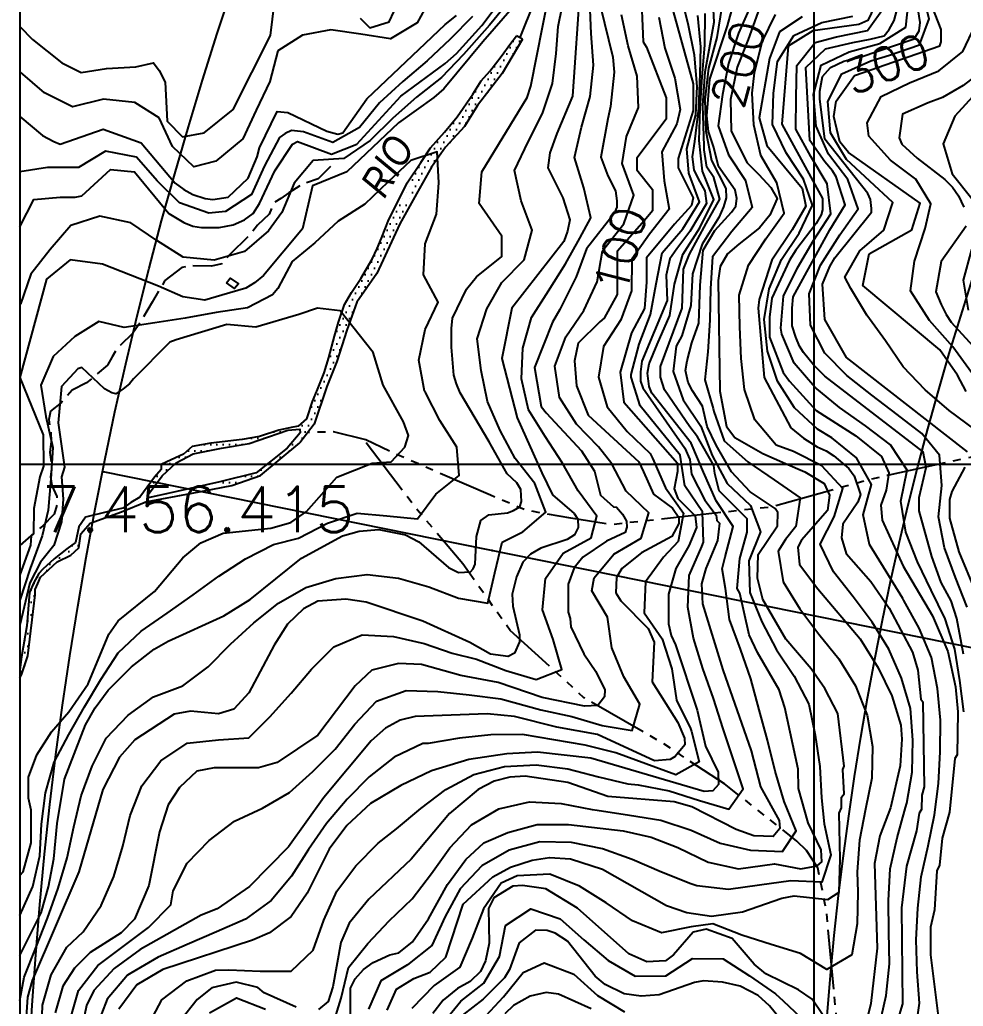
# Model space of a CAD drawing. Header units: millimetres. Extents: x 548366 to 1117317, y 7446967 to 14899125.
# Drawn here: x 549360 to 550548, y 7455732 to 7456975 of the extents above; entities that cross this region are included whole.
import ezdxf
from ezdxf.enums import TextEntityAlignment as Align

# ---------------------------------------------------------------- set-up
doc = ezdxf.new("R2010")
doc.units = ezdxf.units.MM
doc.header["$MEASUREMENT"] = 0
doc.linetypes.add('CAMINHO', pattern=[3.75, 3, -0.75])
doc.linetypes.add('RIO_PERIODICO', pattern=[5.8, 3, -0.4, 0.4, -0.4, 0.4, -0.4, 0.4, -0.4])
for name, color, linetype in [('AID5_25K', 2, 'Continuous'), ('CAMINHO', 1, 'CAMINHO'), ('CURVA_INTERMEDIÁRIA', 32, 'Continuous'), ('CURVA_MESTRA', 36, 'Continuous'), ('EDIFICAÇÃO', 7, 'Continuous'), ('MALHA_TM', 8, 'Continuous'), ('RADIAIS', 222, 'Continuous'), ('RIO_PERIÓDICO', 4, 'RIO_PERIODICO'), ('RIO_PERMANENTE', 4, 'Continuous'), ('TXT_COORD_MALHA', 7, 'Continuous'), ('TXT_CURVA_MESTRA', 7, 'Continuous'), ('TXT_RIOS', 4, 'Continuous')]:
    doc.layers.add(name, color=color, linetype=linetype)
doc.styles.add('ROMANS', font='romans.shx')
doc.styles.add('TXT_MALHA_10K', font='romans.shx', dxfattribs={"height": 23})
doc.styles.add('TXT_RIO', font='ARIALNI.TTF', dxfattribs={"height": 25})
pattern_1 = [(0, (0, 0), (3.96875, 7.9375), [0, -7.9375])]

msp = doc.modelspace()

# ---------------------------------------------------------------- hatches: boundary and pattern name
at = {"layer": 'RIO_PERMANENTE'}
h = msp.add_hatch(dxfattribs=at)
h.set_pattern_fill('DOTS', color=256, scale=5, style=0)
h.set_pattern_definition(pattern_1)
h.paths.add_polyline_path([(549838.5, 7456717.9), (549859.8, 7456755.5), (549878.6, 7456789.3), (549896.2, 7456814.3), (549920, 7456840.6), (549936.3, 7456866.9), (549967.6, 7456907), (549993.3, 7456950.5), (549985.4, 7456954.6), (549978.6, 7456945.4), (549966.2, 7456928.5), (549951.8, 7456910.3), (549941.2, 7456897.9), (549930.5, 7456881.1), (549911, 7456852.7), (549895, 7456833.2), (549877.3, 7456813.7), (549864.9, 7456795.1), (549848, 7456769.4), (549835.6, 7456744.6), (549824.9, 7456723.3), (549815.6, 7456699.9), (549810.2, 7456686.6), (549803.8, 7456673.4), (549789.6, 7456649), (549777.9, 7456631.3), (549769, 7456616.2), (549761.6, 7456593.8), (549756.2, 7456576.2), (549749.3, 7456549.3), (549743.4, 7456530.2), (549735.1, 7456509.1), (549728.7, 7456494), (549724.6, 7456481.8), (549735, 7456478.5), (549746.8, 7456513.1), (549759.4, 7456544.4), (549772.1, 7456584), (549784.6, 7456619.1), (549809.7, 7456655.4)])
h = msp.add_hatch(dxfattribs=at)
h.set_pattern_fill('DOTS', color=256, scale=5, style=0)
h.set_pattern_definition(pattern_1)
h.paths.add_polyline_path([(549577.1, 7456437.6), (549566.4, 7456427.7), (549550.8, 7456420.6), (549538.3, 7456415), (549555.1, 7456415), (549557.1, 7456416.9), (549578.4, 7456428.2), (549613.9, 7456435.3), (549648.7, 7456441), (549697.7, 7456458), (549712.6, 7456459.4), (549713.3, 7456454.4), (549696.9, 7456435.3), (549671.6, 7456415), (549680, 7456415), (549712.7, 7456442.1), (549730.6, 7456465.5), (549735, 7456478.5), (549724.6, 7456481.8), (549721.4, 7456472.4), (549711.2, 7456463.1), (549704.1, 7456461.7), (549686.4, 7456458.1), (549662.1, 7456449.8), (549640.3, 7456446.1), (549600.5, 7456441.8)])
h = msp.add_hatch(dxfattribs=at)
h.set_pattern_fill('DOTS', color=256, scale=5, style=0)
h.set_pattern_definition(pattern_1)
h.paths.add_polyline_path([(549403.2, 7456295.7), (549389, 7456283), (549384, 7456277.5), (549377.7, 7456266.1), (549372.4, 7456253.3), (549368.8, 7456211.5), (549362.4, 7456172.4), (549360, 7456155.5), (549360, 7456146), (549362.4, 7456149.8), (549370.2, 7456173.9), (549379.5, 7456250.5), (549379.6, 7456257.3), (549382.7, 7456264.7), (549384, 7456267.9), (549386, 7456272.9), (549407.3, 7456292), (549424.4, 7456300.5), (549434.3, 7456309.8), (549437.1, 7456327.5), (549448.7, 7456341.1), (549448.7, 7456341), (549488.3, 7456355.2), (549518.8, 7456367.9), (549577, 7456378.6), (549626.9, 7456388.2), (549663.1, 7456401), (549680, 7456415), (549671.6, 7456415), (549657.9, 7456404.1), (549611.8, 7456392.7), (549557.8, 7456380.7), (549535.1, 7456375.7), (549521.6, 7456372.9), (549520.9, 7456375.7), (549539.4, 7456400.5), (549555.1, 7456415), (549538.3, 7456415), (549538, 7456414.9), (549538, 7456408.5), (549529.5, 7456398.6), (549511.1, 7456373.7), (549499.7, 7456366.7), (549489.8, 7456359.6), (549469.9, 7456355.3), (549442.9, 7456348.2), (549434.4, 7456336.2), (549430.1, 7456316.3), (549419.5, 7456308.5)])

# ---------------------------------------------------------------- linework, layer by layer
at = {"layer": 'AID5_25K'}
msp.add_lwpolyline([(549360, 7450410), (559365, 7450410), (559365, 7460415), (549360, 7460415), (549360, 7450410)], dxfattribs=at)
at = {"layer": 'CAMINHO', "ltscale": 12.5, "flags": 128}
msp.add_lwpolyline([(549751.3, 7456790), (549736, 7456774.4), (549715.6, 7456767.8), (549698.9, 7456756.9), (549688.7, 7456749.7), (549680, 7456744.6), (549674.1, 7456730), (549659.6, 7456716.2), (549648.3, 7456702.4), (549624.8, 7456679.5), (549614.6, 7456667.5), (549601.5, 7456664.6), (549576.8, 7456665), (549564.1, 7456662.8), (549542.9, 7456646.5), (549526.6, 7456619.2), (549511.6, 7456593.4), (549502.5, 7456580.3), (549482.9, 7456561.3), (549476.3, 7456550.4), (549470.5, 7456539.9), (549444.1, 7456517.4), (549425.9, 7456508.3), (549412.8, 7456493), (549398.6, 7456482.1), (549396.5, 7456471.2), (549399, 7456455.6), (549399.7, 7456443.6), (549397.9, 7456429.8), (549399.7, 7456418.1), (549400.1, 7456410.8), (549398.6, 7456399.2), (549400.5, 7456388.3), (549406.7, 7456374.3), (549407.1, 7456364.1), (549403.4, 7456352.1), (549388.5, 7456337.2), (549360, 7456312.7)], dxfattribs=at)
at = {"layer": 'CURVA_INTERMEDIÁRIA'}
for points, elevation in [([(550553.4, 7456430.5), (550400.9, 7456549.6), (550373.9, 7456597.3), (550370.7, 7456641.8), (550380.2, 7456664), (550386.6, 7456675.2), (550432.7, 7456732.4), (550432.7, 7456737.1), (550431.1, 7456748.3), (550427.9, 7456756.2), (550373.9, 7456824.5), (550367.5, 7456875.4), (550367.5, 7456884.9), (550370.7, 7456903.4), (550381, 7456914.9), (550397.6, 7456922.6), (550418.1, 7456927.7), (550486.1, 7456950.8), (550492.5, 7456961), (550493.8, 7456971.3), (550486.1, 7457019.9), (550491.2, 7457037.9), (550514.5, 7457056.9), (550565.7, 7457071)], 280), ([(550562.7, 7456459), (550530.5, 7456482.7), (550500.3, 7456508.9), (550472.5, 7456537.6), (550450.2, 7456570.6), (550426.7, 7456602.7), (550406.6, 7456636.5), (550399, 7456650.7), (550417.9, 7456683.8), (550448.3, 7456709.7), (550459.6, 7456744.6), (550430.6, 7456771.8), (550401.1, 7456798.8), (550380.9, 7456832.3), (550377.6, 7456872), (550395.2, 7456906.8), (550431.6, 7456923), (550455.3, 7456930.2), (550493.1, 7456943.2), (550505.3, 7456976.1), (550495.6, 7457014.3), (550517.6, 7457044), (550556.4, 7457053.9)], 290), ([(550065.6, 7457018.4), (550056.1, 7456878.6), (550036.3, 7456831.6), (550027.5, 7456807.4), (550025, 7456788.6), (550043.7, 7456750.7), (550052.9, 7456722.8), (550049.7, 7456708.5), (550045, 7456695.8), (549979.8, 7456611.6), (549967.1, 7456548.1), (549986.2, 7456473.4), (550017.6, 7456404.1), (550030.9, 7456376.4), (550058.2, 7456353.2), (550062.6, 7456346), (550063.2, 7456335.5), (550058.5, 7456326), (550049.4, 7456320.1), (550016.2, 7456309.4), (550003.1, 7456301.6), (549993.5, 7456291.9), (549985.6, 7456273.4), (549980, 7456251.6), (549981.1, 7456236.2), (549989.5, 7456200.1), (549989.5, 7456191.3), (549983.2, 7456177.1), (549974.9, 7456172.9), (549952.9, 7456176), (549926.8, 7456190.5), (549867.5, 7456217.4), (549796.2, 7456241.5), (549770.7, 7456244.9), (549735.3, 7456242.5), (549717.2, 7456232.8), (549697.3, 7456213.8), (549680.2, 7456187), (549648.4, 7456127.1), (549629.8, 7456106.4), (549610.1, 7456100.8), (549575.2, 7456103.9), (549554.3, 7456100.1), (549505, 7456067.8), (549485.6, 7456046), (549464.6, 7456005.5), (549434.6, 7455901.8), (549375.6, 7455764.8), (549369.6, 7455743.7), (549366.7, 7455700.2)], 60), ([(549360, 7456713.9), (549377.6, 7456748.3), (549411, 7456751.4), (549430, 7456751.4), (549438, 7456753), (549474.5, 7456786.4), (549504.7, 7456783.2), (549547.6, 7456730.8), (549566.7, 7456719.7), (549577.8, 7456714.9), (549588.9, 7456713.3), (549611.2, 7456713.3), (549628.6, 7456716.5), (549642.9, 7456722.8), (549654.1, 7456730.8), (549662, 7456743.5), (549681.1, 7456784.8), (549703.3, 7456818.2), (549709.7, 7456821.4), (549752.6, 7456805.5), (549784.4, 7456818.2), (549840, 7456878.6), (549895.6, 7456919.9), (549909.9, 7456932.6), (549941.7, 7456967.5), (549970.3, 7457005.7)], 60), ([(549360, 7455796.4), (549386.9, 7455850.2), (549396.3, 7455882.8), (549403.1, 7455918.1), (549407.2, 7455962.6), (549416.5, 7456018.2), (549442.7, 7456086.8), (549454.9, 7456108.2), (549471.4, 7456130.5), (549500.7, 7456159.7), (549529.2, 7456182.1), (549546.9, 7456192.4), (549616.9, 7456224.3), (549650.2, 7456244.5), (549714.8, 7456296.9), (549766.3, 7456324.7), (549787.6, 7456330.9), (549812, 7456332.9), (549845.9, 7456326.3), (549862.5, 7456317.4), (549900.1, 7456285.1), (549912.7, 7456278.6), (549927.6, 7456279.4), (549931.1, 7456283.4), (549933.4, 7456289.2), (549935.1, 7456323.9), (549940.6, 7456344.1), (549950.9, 7456351.3), (549974.1, 7456354), (549981.8, 7456356.7), (549989.7, 7456361.6), (549991.9, 7456368.2), (549991.1, 7456383.2), (549986.1, 7456391.6), (549973.9, 7456402.9), (549951.2, 7456443.2), (549914.7, 7456505.2), (549909.9, 7456516.3), (549906.7, 7456527.4), (549903.5, 7456562.4), (549903.5, 7456586.2), (549905.1, 7456598.9), (549922.6, 7456635.4), (549935.3, 7456651.3), (549967.1, 7456676.8), (549967.1, 7456702.2), (549938.5, 7456743.5), (549941.7, 7456783.2), (549998.9, 7456877), (550003.6, 7456891.3), (550025.9, 7457004.1)], 40), ([(550177.5, 7457005.3), (550207.9, 7456894.1), (550208.2, 7456860.5), (550189.3, 7456800.1), (550189.3, 7456788.3), (550208.2, 7456750.5), (550205.8, 7456741.1), (550184.6, 7456717.5), (550149.2, 7456675.1), (550149.2, 7456644.4), (550146.8, 7456611.4), (550130.3, 7456580.7), (550116.2, 7456531.2), (550120.9, 7456493.4), (550188.2, 7456416.2), (550188.2, 7456405.9), (550184, 7456384.1), (550188.7, 7456372), (550210.4, 7456349.9), (550212.3, 7456335.3), (550202.6, 7456312.2), (550186.2, 7456283.9), (550177, 7456251.6), (550177, 7456213.9), (550180.2, 7456199.5), (550185.9, 7456187.4), (550213.1, 7456105.3), (550223.6, 7456060), (550239.4, 7456027), (550240, 7456011.6), (550232.7, 7456003.8), (550221.9, 7456003), (550079, 7456044.7), (550011.9, 7456052.6), (549973.3, 7456050.2), (549925.4, 7456043), (549878.3, 7456029), (549839.8, 7456010.6), (549801.8, 7455987.6), (549771.8, 7455959.9), (549749.7, 7455930.4), (549721.8, 7455874.6), (549701.9, 7455845.2), (549674.5, 7455825), (549652.9, 7455815.4), (549540.3, 7455778.5), (549507.4, 7455759.4), (549484.7, 7455728.8)], 120), ([(549520.5, 7455705.4), (549538.8, 7455740.4), (549570.5, 7455764.4), (549606.4, 7455777.9), (549623.1, 7455778.1), (549662.6, 7455776.4), (549702, 7455776.5), (549729.6, 7455803.2), (549742.9, 7455840.8), (549759.1, 7455877.3), (549783.1, 7455909.3), (549811.3, 7455937.6), (549834.4, 7455955.9), (549865.1, 7455981.5), (549896.7, 7456005.5), (549932, 7456024.4), (549970.6, 7456034.4), (550010.3, 7456036.5), (550050, 7456031.2), (550088.6, 7456021.2), (550125.8, 7456012.5), (550138.6, 7456011.1), (550177.9, 7456003.8), (550215.9, 7455991.5), (550253.1, 7455980.4), (550270.9, 7456006.3), (550258.3, 7456044), (550245.7, 7456081.9), (550233.6, 7456120), (550220.3, 7456157.7), (550208.5, 7456195.9), (550201.3, 7456235.2), (550202.8, 7456274.8), (550218.9, 7456311.4), (550221, 7456317.1), (550219.7, 7456355), (550197.7, 7456387.9), (550191.7, 7456426.4), (550166.5, 7456457.5), (550141.2, 7456488.5), (550129.8, 7456524.6), (550129.9, 7456528.1), (550139.8, 7456566.4), (550154.4, 7456603.6), (550161.3, 7456642.4), (550169.1, 7456681.4), (550195, 7456711.7), (550215.9, 7456745.5), (550202.4, 7456781.7), (550199.9, 7456812.2), (550211.5, 7456855.3), (550213.2, 7456890.8), (550209.6, 7456930.4), (550201.9, 7456969.7), (550192, 7457008.4)], 130), ([(549776.4, 7455696.5), (549776.5, 7455755), (549782.2, 7455767.1), (549793, 7455778.8), (549805.1, 7455787.4), (549826.2, 7455797.1), (549837.5, 7455799.8), (549854.5, 7455813.5), (549874.8, 7455842.5), (549898.6, 7455885.7), (549921.6, 7455917.4), (549944.4, 7455938), (549974.5, 7455951.3), (550011.4, 7455961.2), (550051, 7455961.3), (550119.8, 7455953.5), (550155.1, 7455945.2), (550188.7, 7455932.3), (550226.7, 7455913.8), (550264.9, 7455905.4), (550310.5, 7455911.6), (550343.4, 7455905.4), (550364.1, 7455909.1), (550370, 7455914.2), (550369.2, 7455929.3), (550353, 7455963.2), (550340.6, 7456006.6), (550340.2, 7456030.8), (550323.6, 7456108.5), (550316.4, 7456130.9), (550289, 7456177.9), (550278.5, 7456200.3), (550266.7, 7456252.6), (550263.5, 7456258.6), (550266.7, 7456296.4), (550276.2, 7456329.7), (550276.2, 7456346.3), (550240.9, 7456381.4), (550235.1, 7456403.3), (550234, 7456413.5), (550213.4, 7456449.5), (550203.9, 7456462.2), (550172.1, 7456508.8), (550166.7, 7456524.9), (550166.7, 7456538), (550194.3, 7456611.6), (550195.9, 7456660.9), (550203.4, 7456679.6), (550224.2, 7456718.3), (550241.6, 7456748.9), (550234, 7456776.2), (550225.3, 7456789.3), (550222, 7456811.2), (550222, 7456815.5), (550220, 7456866.7), (550223.1, 7456909.5), (550234.5, 7456971.8), (550232.9, 7457004.5)], 160), ([(549822.8, 7455727.3), (549834.4, 7455753.7), (549856.3, 7455767.3), (549876.9, 7455775.3), (549896.6, 7455794.2), (549918.2, 7455861), (549955.8, 7455895.3), (549977.8, 7455907.4), (550005.3, 7455916.4), (550026.9, 7455919.7), (550053.4, 7455918.1), (550093.9, 7455905.1), (550174.4, 7455859.2), (550200.2, 7455850.5), (550230.9, 7455846), (550270.1, 7455851.2), (550319.8, 7455868.5), (550335.3, 7455871.6), (550377.7, 7455867), (550391.8, 7455876.1), (550393.3, 7455917.7), (550391.7, 7455975.7), (550394.8, 7455982.2), (550394.9, 7455995.7), (550398, 7455999.8), (550396.5, 7456030.7), (550398.1, 7456034.6), (550390, 7456101), (550374, 7456132.7), (550356.5, 7456157.3), (550324.7, 7456194.7), (550295.6, 7456244.6), (550289.2, 7456271.6), (550290, 7456301.3), (550314.4, 7456337.3), (550314.8, 7456354.1), (550311.3, 7456359.4), (550279.6, 7456380.3), (550256.2, 7456405.3), (550237, 7456439.2), (550225.6, 7456462.4), (550219.7, 7456488.4), (550207.3, 7456507.5), (550201.8, 7456517.8), (550198.3, 7456533.2), (550200.6, 7456545.1), (550206.3, 7456567.8), (550215, 7456592.7), (550216.9, 7456640.6), (550220.7, 7456684.6), (550235.1, 7456709.5), (550256.2, 7456732.5), (550261.9, 7456740.2), (550262.9, 7456749.7), (550260.9, 7456760.3), (550239.9, 7456790), (550234.1, 7456813.9), (550227.4, 7456834), (550225.2, 7456853.9), (550228.8, 7456900), (550251.4, 7456967.1), (550262.9, 7457010.2)], 180), ([(550552.9, 7456235.1), (550538.4, 7456272.3), (550524.4, 7456309.7), (550517.1, 7456348.8), (550521.2, 7456388.1), (550518.1, 7456426.4), (550496, 7456453.6), (550464.7, 7456477.7), (550433.1, 7456502.2), (550401.5, 7456526.7), (550373.8, 7456555.1), (550355.8, 7456590.3), (550353.9, 7456629.7), (550368.5, 7456665.6), (550392.5, 7456704.1), (550415.6, 7456736.7), (550402.9, 7456773.9), (550378.3, 7456805.4), (550363.1, 7456841), (550359.6, 7456880.8), (550369.3, 7456917.8), (550404.5, 7456934.6), (550443.1, 7456944.9), (550475.8, 7456965.7), (550479.9, 7457005.2)], 270), ([(549983, 7456993), (549943.3, 7456946.9), (549894, 7456888.1), (549881.3, 7456877), (549836.8, 7456845.2), (549771.7, 7456783.2), (549728.7, 7456765.7), (549716, 7456711.7), (549666.8, 7456652.9), (549655.7, 7456643.4), (549644.5, 7456637), (549614.4, 7456627.8), (549593, 7456621.5), (549565.3, 7456626), (549534.9, 7456639.4), (549464.2, 7456667.1), (549423.6, 7456672.6), (549393.5, 7456648.2), (549360.1, 7456524.2), (549389.4, 7456452.1), (549389.8, 7456412.7), (549385.3, 7456399.2), (549377.6, 7456359.4), (549377.5, 7456327.6), (549374.4, 7456324.7), (549373.5, 7456313), (549360, 7456275.7)], 40), ([(549874.3, 7456996.1), (549860.3, 7456971.2), (549826.8, 7456950.7), (549789.7, 7456956.6), (549751.9, 7456962.1), (549716.2, 7456955.3), (549685.2, 7456935.9), (549674.8, 7456897.3), (549657.7, 7456861.2), (549641, 7456824.8), (549606.9, 7456796.8), (549579.4, 7456789.6), (549552.2, 7456815.4), (549535.5, 7456851.2), (549504.8, 7456870.6), (549465.3, 7456874.7), (549426.5, 7456865.1), (549391.3, 7456883), (549361, 7456909)], 90), ([(549387.6, 7455693.9), (549388.8, 7455733.7), (549399.7, 7455772), (549419.3, 7455806.8), (549440, 7455826.2), (549462.6, 7455859.1), (549478.5, 7455895.6), (549489.7, 7455934), (549499.1, 7455972.8), (549513.8, 7456010), (549537.7, 7456041.6), (549570.9, 7456063.6), (549610.4, 7456068), (549648.4, 7456070.4), (549674.8, 7456096.9), (549701.6, 7456126.6), (549727.3, 7456157), (549755.5, 7456185.2), (549791, 7456200.1), (549830.5, 7456198.1), (549869.4, 7456189.3), (549904.5, 7456177.2), (549935, 7456169.7), (549972.2, 7456155.1), (550010.4, 7456143.9), (550042.8, 7456156.5), (550031.8, 7456194.3), (550018.1, 7456231.5), (550022, 7456271.1), (550044.3, 7456303.1), (550079.4, 7456322.2), (550086.7, 7456349.7), (550063, 7456381.4), (550043.5, 7456416.3), (550021.6, 7456449.8), (550000.6, 7456483.7), (549992, 7456522.7), (549993.6, 7456561.4), (550004.5, 7456599.9), (550025.7, 7456633.6), (550047.3, 7456667.3), (550065.1, 7456700), (550079.2, 7456725.4), (550070.4, 7456763.3), (550058.5, 7456801.2), (550067.6, 7456839.8), (550078.4, 7456878.3), (550082.5, 7456917.8), (550079.7, 7456957.7), (550077.9, 7456997.6)], 70), ([(550091, 7456993), (550106.9, 7456927.8), (550108.5, 7456908.7), (550103.7, 7456865.8), (550100.6, 7456850), (550091.7, 7456801.9), (550100.6, 7456778.5), (550110.1, 7456759.4), (550111.7, 7456746.7), (550111.7, 7456738.7), (550108.5, 7456730.8), (550073.6, 7456686.2), (550060.8, 7456651.3), (550040.2, 7456610), (550030.7, 7456594.1), (550008.4, 7456536.9), (550016.4, 7456487.7), (550022.7, 7456479.7), (550067.2, 7456432.1), (550083.7, 7456406.5), (550091.5, 7456376.1), (550107.5, 7456361.5), (550111.4, 7456360.8), (550118.9, 7456352.3), (550124.1, 7456343.2), (550124.6, 7456336), (550122.2, 7456328.9), (550098.7, 7456318.2), (550069.1, 7456297.9), (550058.3, 7456284.7), (550050.5, 7456264.1), (550050.5, 7456228.9), (550053.2, 7456220.8), (550053.8, 7456210.4), (550070.3, 7456176.3), (550085.5, 7456153.8), (550096.8, 7456131.1), (550096.5, 7456121.9), (550088, 7456111.3), (550071.1, 7456110.5), (550017.7, 7456121.3), (549962.3, 7456140.3), (549915.6, 7456148.8), (549865.8, 7456163), (549837.1, 7456163.9), (549803.5, 7456155.7), (549782.2, 7456136.1), (549735.2, 7456073.7), (549684.1, 7456039.3), (549660.8, 7456032.6), (549604.8, 7456032.6), (549583.1, 7456028.3), (549561.1, 7456007.9), (549546.8, 7455985.9), (549536.2, 7455952), (549522.5, 7455884.5), (549504.6, 7455842), (549487.9, 7455825), (549448.6, 7455800.1), (549428.8, 7455780.3), (549414.3, 7455757.6), (549404.8, 7455724.2)], 80), ([(550244.2, 7456991.6), (550237.8, 7456952.5), (550227.3, 7456913.9), (550222.7, 7456874.2), (550224.1, 7456834.4), (550231.2, 7456797.5), (550249, 7456762.5), (550249.5, 7456750.5), (550246.4, 7456739.2), (550240.4, 7456726), (550219.3, 7456692.2), (550207, 7456654.9), (550205.1, 7456614.9), (550193.8, 7456576.7), (550186.8, 7456563.9), (550182.8, 7456532), (550195.3, 7456496), (550217.6, 7456463.1), (550232, 7456425.9), (550251, 7456390.9), (550279.7, 7456363.3), (550280.2, 7456363), (550292.6, 7456330.1), (550278.2, 7456293.3), (550279.3, 7456253.5), (550294.6, 7456216.6), (550312.9, 7456181.4), (550335.1, 7456148.1), (550353.8, 7456112.9), (550361.7, 7456073.8), (550367.7, 7456034.3), (550369.4, 7455995), (550372.9, 7455962), (550381.3, 7455923), (550370.2, 7455888.8), (550330.8, 7455890.2), (550291.6, 7455884.8), (550252.4, 7455879.4), (550212.6, 7455884.2), (550205.2, 7455886.6), (550168, 7455901.2), (550131.3, 7455917.1), (550093.9, 7455930.8), (550054.8, 7455938.8), (550015, 7455939.4), (549976.5, 7455928.9), (549942, 7455909.1), (549914.6, 7455880.1), (549895.8, 7455845.2), (549879, 7455809), (549848.4, 7455784.5), (549814.5, 7455764.5), (549799.3, 7455728.5)], 170), ([(550281.2, 7456994.1), (550264.9, 7456958), (550252.5, 7456920), (550245.1, 7456880.8), (550239.3, 7456841.3), (550252.6, 7456804.9), (550273.7, 7456772.4), (550282.4, 7456738.5), (550256.5, 7456708), (550232.5, 7456676.1), (550229.7, 7456636.4), (550228.8, 7456596.5), (550226.6, 7456556.6), (550222.7, 7456521.3), (550233, 7456485.3), (550233.9, 7456481.4), (550247.1, 7456444.4), (550277, 7456417.9), (550310, 7456395.5), (550342.6, 7456372.7), (550337.1, 7456336.6), (550324.1, 7456320.2), (550314.9, 7456305.6), (550321.2, 7456266.8), (550342.4, 7456232.9), (550366.4, 7456200.9), (550391.4, 7456169.8), (550412.4, 7456135.8), (550427.1, 7456098.9), (550433.8, 7456059.5), (550433.1, 7456019.7), (550425, 7455980.7), (550417.4, 7455941.7), (550414.7, 7455901.5), (550415.4, 7455876.1), (550414.5, 7455836.2), (550407.8, 7455797.2), (550376.4, 7455778.6), (550343.2, 7455798.9), (550306.3, 7455810), (550269.4, 7455822), (550232.7, 7455836.1), (550205.6, 7455832.4), (550168.2, 7455824.8), (550131.5, 7455840.1), (550098.6, 7455862.6), (550064.7, 7455883.7), (550027.6, 7455898.6), (549986.3, 7455896.5), (549966.1, 7455887.4), (549944, 7455855.1), (549929.8, 7455818), (549914.2, 7455781.4), (549881.9, 7455758.3), (549853.8, 7455729.5)], 190), ([(550440.6, 7457000.9), (550427.9, 7456973.9), (550416.8, 7456969.1), (550358.8, 7456960.9), (550327.5, 7456941.5), (550319.8, 7456843.6), (550370.7, 7456749.9), (550370.7, 7456735.6), (550369.1, 7456729.2), (550362.7, 7456718.1), (550337.3, 7456684.7), (550329.4, 7456672), (550307.1, 7456624.3), (550304, 7456600.5), (550304, 7456575.1), (550321.4, 7456530.6), (550329.4, 7456519.5), (550362.7, 7456482.9), (550412.9, 7456450.9), (550445.1, 7456425), (550454.6, 7456404.4), (550450.9, 7456382.6), (550444.5, 7456363.4), (550445.9, 7456344.8), (550472.5, 7456286.5), (550509.2, 7456224.3), (550528.5, 7456179.2), (550538.2, 7456134.6), (550541.3, 7456103.3), (550540.6, 7456048.9), (550537.5, 7456044.3), (550530.9, 7455976.8), (550521.4, 7455944), (550518.1, 7455910.1), (550515, 7455902.8), (550511.7, 7455853.8), (550507, 7455831.8), (550507, 7455797.3), (550516.5, 7455720)], 240), ([(549360, 7456853), (549388.7, 7456829.3), (549403, 7456821.4), (549411, 7456818.2), (549465, 7456837.2), (549512.7, 7456819.8), (549555.6, 7456768.9), (549566.7, 7456761), (549577.8, 7456754.6), (549593.7, 7456749.9), (549603.2, 7456748.3), (549622.3, 7456751.4), (549647.7, 7456775.3), (549658.8, 7456802.3), (549662, 7456813.4), (549684.3, 7456859.5), (549697.6, 7456858), (549746.7, 7456834.5), (549760.5, 7456830.9), (549766.9, 7456832.5), (549797.1, 7456875.4), (549895.6, 7456969.1), (549909.9, 7456980.3)], 80), ([(549930, 7456978.9), (549902, 7456950.4), (549872.9, 7456923.1), (549842.4, 7456897.2), (549813, 7456870.2), (549787.8, 7456839.1), (549754.3, 7456820.2), (549717.4, 7456833.8), (549702.1, 7456835.5), (549694.2, 7456831.7), (549687.1, 7456826.4), (549668.4, 7456791.1), (549651.7, 7456754.9), (549619.3, 7456733.3), (549598.3, 7456731.5), (549561.1, 7456744.1), (549533.1, 7456772), (549506.9, 7456802), (549468.2, 7456809.3), (549433.9, 7456789), (549394.9, 7456788.8), (549360, 7456783.4)], 70), ([(549423, 7455713.9), (549433.8, 7455752.2), (549458.2, 7455783.6), (549490.1, 7455807.6), (549522, 7455831.7), (549550.3, 7455860), (549553.2, 7455877.9), (549570.7, 7455912.5), (549598.6, 7455941.1), (549630.3, 7455965.3), (549665.7, 7455982), (549699.5, 7456001.4), (549729, 7456027.9), (549757, 7456056.3), (549781.8, 7456087.7), (549809.3, 7456116.6), (549846.4, 7456130), (549886.3, 7456128.8), (549926.1, 7456124.5), (549965.7, 7456119.5), (549999.6, 7456110.5), (550016.2, 7456105.9), (550055.2, 7456097.3), (550093.4, 7456085.8), (550131.2, 7456079.7), (550140.8, 7456112.9), (550120.6, 7456147.4), (550105.7, 7456183.7), (550100.3, 7456222.6), (550080.6, 7456255.7), (550083.2, 7456272.1), (550108.2, 7456301.8), (550142.6, 7456322.1), (550152, 7456353.7), (550123.7, 7456381.1), (550105.6, 7456415.7), (550088.9, 7456437.1), (550061, 7456465.7), (550039.5, 7456499.2), (550033.9, 7456538.7), (550047.5, 7456575.7), (550070.2, 7456608.6), (550087.2, 7456644.6), (550093.9, 7456683.8), (550117.3, 7456713.8), (550120.5, 7456717.8), (550133.1, 7456754), (550118.6, 7456793.8), (550124, 7456827.8), (550139.1, 7456864.3), (550137.4, 7456903.9), (550126.1, 7456942.2), (550117.6, 7456981.1)], 90), ([(550164.7, 7456978.3), (550172.2, 7456939.1), (550185.1, 7456901.2), (550191.5, 7456862), (550187.3, 7456844), (550168.6, 7456808.6), (550171.6, 7456772.1), (550177.9, 7456736.2), (550153.2, 7456705), (550130.8, 7456673.2), (550130.3, 7456633.6), (550116.9, 7456596.9), (550095, 7456563.5), (550088.7, 7456524.8), (550099.7, 7456487.2), (550125, 7456456.4), (550153.7, 7456428.6), (550156.8, 7456422.7), (550173, 7456385.4), (550195.9, 7456353.4), (550189.3, 7456317.7), (550170.5, 7456297.8), (550147.8, 7456266.9), (550146.1, 7456227.9), (550168.8, 7456195.2), (550181, 7456157.4), (550186.9, 7456118), (550204.6, 7456082.3), (550205.9, 7456078.4), (550215.6, 7456040.2), (550186, 7456024), (550148.4, 7456037.8), (550110.8, 7456051.4), (550072.1, 7456061.4), (550032.6, 7456067.9), (549993.3, 7456074.8), (549953.3, 7456074.2), (549913.6, 7456069.9), (549874.1, 7456063.3), (549867.5, 7456063.4), (549831.7, 7456046.1), (549800.2, 7456021.5), (549772.2, 7455993), (549746.4, 7455962.5), (549723.8, 7455929.6), (549702.3, 7455896), (549676.5, 7455865.4), (549644.3, 7455841.9), (549607.6, 7455826), (549571, 7455810), (549534.2, 7455794.2), (549499.8, 7455774), (549495.9, 7455771.6), (549469.9, 7455741.4), (549455.9, 7455704.2)], 110), ([(550213.4, 7456980.1), (550217.1, 7456941), (550216.4, 7456906.3), (550214.9, 7456863.5), (550209.7, 7456821.4), (550206.8, 7456802.2), (550209, 7456786), (550214.2, 7456774.5), (550222.7, 7456759.6), (550224.7, 7456743.4), (550203.7, 7456708.2), (550187.5, 7456686.3), (550178.7, 7456673.8), (550174.2, 7456653.1), (550175.2, 7456621.1), (550143.5, 7456544.9), (550141.7, 7456531.4), (550141.7, 7456519.5), (550144.7, 7456511.2), (550197.5, 7456435.2), (550203.9, 7456420.9), (550205.8, 7456402.6), (550222.8, 7456369.6), (550236.9, 7456350.8), (550237.9, 7456344.3), (550241, 7456340.7), (550238.7, 7456318.8), (550223.9, 7456283.9), (550218.7, 7456264.4), (550219.9, 7456239.4), (550245.5, 7456156.1), (550281.1, 7456054), (550292.6, 7456008.8), (550316.5, 7455966.3), (550317.1, 7455956.1), (550308.9, 7455946.1), (550284.5, 7455946.9), (550262.1, 7455954.8), (550206.4, 7455983.5), (550183.9, 7455990), (550100.4, 7455996.6), (550050.2, 7456014.3), (549996.5, 7456022.2), (549977.3, 7456020.7), (549957.6, 7456015.9), (549937.4, 7456005.5), (549901, 7455975.2), (549853.1, 7455917.8), (549799.4, 7455867.4), (549774.9, 7455837.2), (549764.5, 7455812.6), (549754.2, 7455756.8), (549748.5, 7455738.3), (549736.2, 7455728.3)], 140), ([(550442.3, 7455707), (550450.9, 7455746), (550455.4, 7455785.6), (550454.6, 7455825.6), (550453.8, 7455865.6), (550456.2, 7455905.4), (550464.9, 7455944.3), (550475.5, 7455982.8), (550476.9, 7455988.1), (550483.7, 7456027.4), (550484.5, 7456067.4), (550481.5, 7456107.2), (550470.4, 7456145.5), (550454.4, 7456182), (550433.6, 7456216.1), (550409.5, 7456248), (550384.7, 7456279.4), (550367.8, 7456314.4), (550385.7, 7456348.8), (550396.3, 7456384.6), (550369.9, 7456413), (550334.3, 7456430.9), (550312.7, 7456439.2), (550285.6, 7456471.1), (550272.7, 7456509), (550268.4, 7456548.2), (550266.8, 7456588.2), (550266, 7456628.2), (550277.6, 7456665.7), (550299.7, 7456698.9), (550322.8, 7456731.1), (550313.4, 7456769.5), (550293.2, 7456803.9), (550284.2, 7456842.7), (550282.5, 7456882.3), (550285.4, 7456908.2), (550295.1, 7456947), (550311.8, 7456981.6)], 210), ([(550345.2, 7456978.4), (550316.7, 7456959.8), (550304, 7456926.2), (550291.2, 7456851.5), (550300.8, 7456816.6), (550345.3, 7456762.6), (550350, 7456740.3), (550332.6, 7456710.1), (550307.1, 7456672), (550291.2, 7456622.7), (550289.7, 7456611.6), (550297.6, 7456524.2), (550331, 7456460.7), (550346.9, 7456447.9), (550364.3, 7456436.8), (550375.5, 7456432.1), (550385, 7456425.7), (550404.1, 7456409.8), (550410.6, 7456400.6), (550418.6, 7456377.1), (550415.4, 7456367.4), (550396.6, 7456339.4), (550394.9, 7456322.3), (550400.5, 7456302.7), (550431.6, 7456267.2), (550454.8, 7456233.9), (550484.3, 7456178.2), (550490.8, 7456155.7), (550494.5, 7456119.3), (550497.3, 7456115.6), (550498.9, 7456008.9), (550495.8, 7455998.1), (550495.7, 7455980), (550492.6, 7455975.7), (550489.3, 7455953.1), (550476.6, 7455908.7), (550470.2, 7455856.2), (550471.7, 7455735.5), (550466, 7455717.4)], 220), ([(550487.3, 7455695.2), (550493.2, 7455736.1), (550490.2, 7455775.9), (550488.9, 7455815.9), (550490.9, 7455855.7), (550495, 7455895.5), (550504, 7455934.4), (550511.7, 7455973.4), (550516.8, 7456013), (550519.2, 7456052.9), (550519.3, 7456092.9), (550515.8, 7456132.6), (550508.3, 7456171.8), (550492.4, 7456208.4), (550473.3, 7456243.6), (550471.9, 7456245.8), (550450.9, 7456280), (550430.1, 7456314.1), (550422.2, 7456351.4), (550432.4, 7456389.4), (550413.8, 7456423.2), (550382.8, 7456448.2), (550364.6, 7456459.2), (550335.5, 7456486), (550314, 7456519.7), (550301.8, 7456557.5), (550297.3, 7456597.2), (550303.8, 7456636.1), (550319.1, 7456673.1), (550341.4, 7456706.3), (550358.3, 7456741.3), (550346.8, 7456774), (550325, 7456807.4), (550308, 7456842.8), (550309, 7456882.6), (550314, 7456922.3), (550334.6, 7456955.2), (550370.2, 7456971.4), (550409.2, 7456979.6)], 230), ([(550548.6, 7456176), (550539.9, 7456220.6), (550532.7, 7456243), (550520.4, 7456266), (550508.7, 7456298.7), (550492.6, 7456356.3), (550492.6, 7456373.2), (550501.6, 7456410.9), (550497.8, 7456430.5), (550373.9, 7456525.8), (550359.6, 7456540.1), (550346.9, 7456556), (550342.1, 7456563.9), (550337.3, 7456575.1), (550332.6, 7456589.4), (550332.6, 7456611.6), (550334.1, 7456625.9), (550380.2, 7456710.1), (550399.3, 7456741.9), (550388.2, 7456776.9), (550383.4, 7456784.8), (550373.9, 7456795.9), (550354.8, 7456822.9), (550350, 7456914.6), (550374.5, 7456938.4), (550409.2, 7456946.1), (550430.7, 7456950.6), (550448.6, 7456954.8), (550454.9, 7456962.8), (550461.3, 7456973.9), (550464.4, 7456986.6)], 260), ([(550558.7, 7456530.6), (550535.1, 7456562.8), (550505.8, 7456596), (550481.5, 7456633.4), (550486.9, 7456671), (550500.2, 7456712), (550507.1, 7456742.9), (550488.6, 7456774.1), (550456.5, 7456797.9), (550429.4, 7456828.1), (550427.1, 7456845), (550444.9, 7456878.3), (550480.6, 7456895.5), (550517.5, 7456910.7), (550547.5, 7456935.1), (550562.9, 7456967.8)], 310), ([(550586.6, 7456921.9), (550547.9, 7456892.2), (550522.1, 7456876.8), (550504, 7456870.3), (550471.7, 7456856.1), (550467.6, 7456826.1), (550470.8, 7456818.2), (550489.9, 7456800.7), (550524.8, 7456773.7), (550534.4, 7456764.2), (550542.3, 7456753), (550548.7, 7456738.7)], 320), ([(550564.3, 7456882.8), (550537.4, 7456853.6), (550522.8, 7456818.6), (550534.3, 7456780.9), (550559.1, 7456749.8)], 330), ([(549360, 7455846.8), (549376.7, 7455883), (549385.1, 7455922), (549387.5, 7455961.8), (549392.3, 7456001.3), (549403.2, 7456039.7), (549422, 7456074.8), (549441.7, 7456109.5), (549462.2, 7456143.9), (549483.9, 7456177.4), (549512.7, 7456204.9), (549545.8, 7456227.3), (549578.4, 7456250.5), (549610.5, 7456274.2), (549644.1, 7456295.8), (549679.7, 7456313.9), (549710.9, 7456322), (549747.5, 7456341), (549784.9, 7456353.4), (549822.3, 7456350.2), (549861, 7456346.2), (549883.8, 7456377.5), (549913.2, 7456401), (549910.5, 7456436.5), (549889.1, 7456470.1), (549870.8, 7456505.5), (549869.6, 7456507.1), (549862.4, 7456546.3), (549870.5, 7456584.6), (549887, 7456619.4), (549868.6, 7456653.8), (549870.7, 7456692.6), (549885, 7456729.9), (549887.6, 7456769.3), (549885.5, 7456808.4), (549852.5, 7456797.5), (549823.4, 7456770.3), (549794.7, 7456742.7), (549761, 7456721.2), (549731.8, 7456693.8), (549703.2, 7456670.6), (549684.8, 7456636.3), (549678.3, 7456628.4), (549646.8, 7456612.1), (549607.4, 7456606.3), (549568.3, 7456599.1), (549530.2, 7456593.1), (549491.5, 7456587.3), (549459.5, 7456594.9), (549429.4, 7456575.9), (549402.3, 7456550.6), (549386.7, 7456514.5), (549392.9, 7456475.1), (549401.8, 7456436.2), (549399.2, 7456396.7), (549395.7, 7456357), (549388.1, 7456324.8), (549373.3, 7456283.7), (549360, 7456244)], 30), ([(550551.8, 7456714.9), (550520.1, 7456670.4), (550513.7, 7456632.3), (550520.1, 7456616.4), (550526.4, 7456603.7), (550532.8, 7456594.1), (550615.4, 7456503.6)], 320), ([(550558.5, 7456685.4), (550547.9, 7456646.8), (550554.1, 7456609.2)], 330), ([(549360, 7455897.1), (549364.5, 7455901.8), (549374.3, 7455938.4), (549374.3, 7455979.2), (549371.2, 7455994.4), (549371.2, 7456020.9), (549381.4, 7456049.2), (549399.8, 7456078), (549421.8, 7456103.4), (549446, 7456138.5), (549472.2, 7456201.1), (549483.8, 7456218), (549529.9, 7456254.7), (549565.4, 7456297.3), (549588, 7456316), (549616.3, 7456328.1), (549676.1, 7456334.7), (549701.2, 7456341.8), (549721.3, 7456355.6), (549759.1, 7456398.6), (549803.7, 7456416.3), (549827.7, 7456417.9), (549844.8, 7456436.4), (549849.5, 7456451.1), (549843.2, 7456468.6), (549817.7, 7456514.7), (549805, 7456556), (549763.7, 7456608.4), (549735.1, 7456611.6), (549711.3, 7456603.7), (549657.2, 7456587.8), (549620.7, 7456591), (549557.1, 7456571.9), (549549.2, 7456568.7), (549503.1, 7456522.6), (549498.3, 7456516.3), (549490.4, 7456509.9), (549480.9, 7456503.6), (549476.1, 7456505.2), (549466.6, 7456509.9), (549438, 7456536.9), (549433.2, 7456535.3), (549412.5, 7456513.1), (549408.4, 7456467.4), (549416.4, 7456411.5), (549412.8, 7456399.1), (549414.5, 7456370.9), (549412.8, 7456342.7), (549403, 7456312.7), (549386.1, 7456291.8), (549372.6, 7456265.5), (549360, 7456212.4)], 20), ([(550584, 7456205.8), (550542.9, 7456304.8), (550531.1, 7456347.1), (550531.1, 7456370.5), (550534.3, 7456380.9), (550550.4, 7456411.4)], 280), ([(549890.5, 7455708.6), (549915.6, 7455738.8), (549944.3, 7455761.4), (549964.1, 7455795.2), (549971.7, 7455834.2), (550003.5, 7455855.2), (550040.6, 7455842.6), (550070.5, 7455816.1), (550100.8, 7455790.1), (550135, 7455770.4), (550173.7, 7455770.6), (550207.1, 7455792.4), (550245.7, 7455792.1), (550278.9, 7455770.8), (550311.8, 7455748.2), (550321.3, 7455739.2), (550350.2, 7455711.7)], 210), ([(550339.7, 7455688.8), (550304.2, 7455733), (550289.9, 7455745.8), (550267.2, 7455757.6), (550244.8, 7455762.6), (550221.2, 7455764.2), (550209.6, 7455762.3), (550165.4, 7455746.6), (550142.7, 7455745.1), (550121.1, 7455748.2), (550097.4, 7455759.9), (550084.7, 7455770.1), (550049.8, 7455814.5), (550034.3, 7455824.3), (550024.2, 7455827.6), (550009.6, 7455828.3), (549988.8, 7455812.2), (549976.7, 7455778.7), (549970.4, 7455768.3), (549943.5, 7455741.4), (549917.6, 7455721.2)], 220), ([(549941.9, 7455715), (549969.2, 7455744.2), (549994.1, 7455774.8), (550020.4, 7455787.2), (550057.8, 7455772.6), (550087.5, 7455746), (550121.7, 7455725.5)], 230), ([(549708.2, 7455731.3), (549667.8, 7455749.1), (549659.9, 7455755.9), (549632.5, 7455762.6), (549602.1, 7455755.5), (549583.5, 7455741), (549562.8, 7455714.8)], 140), ([(550079.5, 7455728.9), (550038.3, 7455747.4), (550023.1, 7455749.8), (550002.6, 7455745.1), (549981.8, 7455733.4), (549970.7, 7455722.9)], 240)]:
    msp.add_lwpolyline(points, dxfattribs=dict(at, elevation=elevation))
at = {"layer": 'CURVA_MESTRA'}
for points, elevation in [([(550551.8, 7456506.7), (550540.7, 7456527.4), (550518.5, 7456559.2), (550421.5, 7456640.2), (550429.5, 7456679.9), (550483.5, 7456710.1), (550493.7, 7456743.9), (550403.7, 7456807.9), (550392.7, 7456821.3), (550385, 7456853.1), (550388.2, 7456872.2), (550411.1, 7456904.6), (550518.5, 7456942.1), (550520.1, 7456946.9), (550520.1, 7456962.8), (550504.5, 7457003.8), (550510.1, 7457024.9), (550561.4, 7457040.6)], 300), ([(549360, 7455739.4), (549365.6, 7455768.9), (549380.4, 7455806), (549395, 7455843.3), (549408.4, 7455880.9), (549419.9, 7455919.2), (549428.2, 7455958.2), (549437.3, 7455997.2), (549451, 7456034.6), (549469, 7456070.2), (549496.4, 7456099.1), (549528.3, 7456122), (549565.5, 7456136), (549597.3, 7456160), (549625.2, 7456188.6), (549654.7, 7456215.2), (549685.8, 7456240), (549720.2, 7456259.9), (549758.2, 7456271), (549797.4, 7456276.1), (549836.8, 7456271.4), (549875.1, 7456260.7), (549912.3, 7456246.5), (549949.6, 7456240.2), (549958.1, 7456278.1), (549967.4, 7456316.8), (549993.4, 7456329.8), (550022.4, 7456354.8), (550008.5, 7456390.8), (549984, 7456422.2), (549965.1, 7456457.4), (549949.2, 7456494.1), (549941.1, 7456533.1), (549936.1, 7456572.8), (549948.1, 7456610.9), (549967, 7456643.8), (549995.1, 7456672.5), (550005.3, 7456709.8), (549991.6, 7456746.9), (549983.1, 7456785.2), (550000.3, 7456821.2), (550018.1, 7456857), (550030.8, 7456894.5), (550035.7, 7456932.4), (550038.1, 7456966.3), (550047.9, 7457016.2)], 50), ([(550141.9, 7457016.4), (550145.1, 7456946.9), (550149.3, 7456940.3), (550173.8, 7456876.6), (550173.8, 7456849.6), (550137, 7456800.6), (550137, 7456785.8), (550156.6, 7456761.3), (550156.6, 7456734.3), (550146.8, 7456722.1), (550112.4, 7456682.8), (550112.4, 7456628.9), (550095.8, 7456598.9), (550090.4, 7456594.5), (550063.4, 7456567.6), (550058.4, 7456545.5), (550060.9, 7456513.6), (550075.6, 7456476.8), (550139.4, 7456418), (550145.3, 7456405.6), (550157.9, 7456377.3), (550182, 7456359.9), (550189.8, 7456348.1), (550189.8, 7456340.2), (550181.1, 7456324.1), (550143.1, 7456303.3), (550118.3, 7456283.7), (550111.3, 7456272.6), (550110.5, 7456253.2), (550117.1, 7456243), (550151.3, 7456208), (550159.1, 7456191.1), (550156.2, 7456141), (550188.8, 7456089.8), (550196.9, 7456070.2), (550197.6, 7456061.5), (550185.5, 7456046.9), (550179, 7456043.3), (550159.3, 7456041.5), (550087.5, 7456074.6), (550036.2, 7456083.8), (549983.1, 7456097.5), (549948.5, 7456100.7), (549858.1, 7456097.5), (549839.2, 7456092.7), (549820.4, 7456082.6), (549802.7, 7456066.8), (549743.1, 7455995.4), (549698.5, 7455933.1), (549649.3, 7455883.3), (549608.5, 7455854.9), (549588.4, 7455847.2), (549511.5, 7455803.9), (549479, 7455780.1), (549453.3, 7455752), (549443.9, 7455733.4), (549436.9, 7455698.9)], 100), ([(549360, 7456966.3), (549376.1, 7456950.2), (549413, 7456920.7), (549437.5, 7456908.5), (549469.4, 7456913.4), (549506.2, 7456915.8), (549528.3, 7456920.7), (549535.7, 7456910.9), (549543, 7456896.2), (549545.5, 7456847.2), (549565.1, 7456827.5), (549592.1, 7456832.4), (549628.9, 7456861.9), (549675.6, 7456955.1), (549682.9, 7457013.9)], 100), ([(549976.7, 7456998.8), (549951.4, 7456967.9), (549945.4, 7456960.8), (549918.8, 7456931), (549890.9, 7456902.3), (549859.8, 7456877.2), (549829.7, 7456850.8), (549801.1, 7456823), (549768.3, 7456800.1), (549729.6, 7456797.7), (549705.5, 7456769), (549690.2, 7456732.1), (549673.4, 7456708.9), (549643.2, 7456683), (549605, 7456672.3), (549566, 7456675.7), (549532.6, 7456696.7), (549499.7, 7456719.2), (549460.7, 7456727.7), (549424.5, 7456715.6), (549398.5, 7456685.6), (549374, 7456654.6), (549361, 7456616.8)], 50), ([(549788.5, 7456977.1), (549800.7, 7456964.9), (549825.3, 7456972.2), (549837.6, 7456999.2)], 100), ([(550293.5, 7456995.7), (550277.1, 7456950.2), (550263.5, 7456915.2), (550255.1, 7456874.5), (550255.7, 7456835.1), (550264.9, 7456816), (550276.1, 7456794.7), (550290.5, 7456780.1), (550305.8, 7456763.7), (550313.6, 7456749.7), (550304.6, 7456728.6), (550291.7, 7456712.8), (550265.4, 7456692.3), (550251.3, 7456680), (550242, 7456664), (550239.6, 7456646.6), (550241.5, 7456507.2), (550250, 7456462.5), (550260.6, 7456448.7), (550295.8, 7456428.5), (550324.1, 7456416.1), (550348.7, 7456405.3), (550373.1, 7456390.6), (550379.5, 7456376.2), (550377, 7456356.8), (550344.6, 7456319.6), (550339.7, 7456310.8), (550342.1, 7456288.7), (550364.9, 7456258), (550418.2, 7456195), (550441.1, 7456158.6), (550458, 7456123.4), (550469.5, 7456086.5), (550470.9, 7456068.9), (550468.5, 7456035), (550456.6, 7455982.4), (550442.9, 7455947.2), (550436.5, 7455912.3), (550439.6, 7455805.6), (550431.7, 7455735.7), (550425, 7455708.5)], 200), ([(550548.9, 7456103.2), (550543.9, 7456142.8), (550537.3, 7456182.2), (550525.5, 7456220.4), (550507.9, 7456256.3), (550490.3, 7456292.1), (550475.7, 7456329.4), (550469.7, 7456368.4), (550477.6, 7456407.5), (550456.7, 7456439.4), (550424.9, 7456463.6), (550392.2, 7456486.6), (550361.4, 7456512), (550335.2, 7456542.2), (550319.8, 7456579), (550318.3, 7456586.5), (550321.8, 7456626.6), (550339.2, 7456662.5), (550359.4, 7456697), (550381.2, 7456730.5), (550376.7, 7456768.3), (550356, 7456802.6), (550337.3, 7456837.3), (550337.9, 7456877.3), (550338.5, 7456917.3), (550361.8, 7456946.1), (550388.3, 7456953.4), (550427.4, 7456961.5), (550449.6, 7456992.3)], 250), ([(549753.6, 7455705.4), (549764.7, 7455742.6), (549774, 7455781), (549798.3, 7455811.6), (549825.3, 7455840), (549854.3, 7455867.5), (549878.3, 7455899.4), (549901.4, 7455932.1), (549929, 7455961), (549963.1, 7455981.1), (550001.9, 7455989.8), (550041.7, 7455987.9), (550080.8, 7455980.1), (550087.2, 7455979.2), (550127.9, 7455972.9), (550167.4, 7455966.6), (550205.3, 7455954), (550241.9, 7455937.9), (550280.4, 7455929), (550320.3, 7455927.3), (550337.5, 7455953.2), (550322.4, 7455990.2), (550311.2, 7456028.6), (550301.7, 7456067.4), (550291, 7456105.9), (550280.8, 7456144.6), (550267.7, 7456182.3), (550253.7, 7456219.4), (550248.9, 7456258.7), (550244.7, 7456283.5), (550248.5, 7456298.3), (550258.3, 7456336.7), (550237.1, 7456368.8), (550221.2, 7456405.2), (550205.3, 7456441.8), (550180.6, 7456473.2), (550155.8, 7456504.4), (550152.4, 7456513), (550150.6, 7456529.7), (550152.5, 7456541.7), (550162.7, 7456565.8), (550178.6, 7456602.5), (550184.7, 7456641.7), (550195.2, 7456679.1), (550216.4, 7456712.7), (550233.9, 7456748.5), (550219.9, 7456784.3), (550215.7, 7456823), (550217, 7456863.1), (550219.2, 7456903), (550222.9, 7456942.8), (550223.1, 7456982.8)], 150), ([(550384, 7455702.5), (550357.7, 7455741.2), (550340.6, 7455752.9), (550299.3, 7455773.2), (550284.9, 7455785.4), (550257.2, 7455817.7), (550224.5, 7455829.3), (550208.1, 7455825.7), (550183.4, 7455797.2), (550173.1, 7455789.4), (550149.7, 7455788.4), (550127, 7455798.4), (550062.2, 7455856), (550022.3, 7455880.4), (549993, 7455884.4), (549981, 7455883.6), (549957.2, 7455868.8), (549950.2, 7455855.4), (549951, 7455812), (549946.3, 7455789.4), (549940.1, 7455776.1), (549927, 7455763.5), (549911.3, 7455754.8), (549893.2, 7455739.9), (549880.2, 7455723.2)], 200), ([(549598.8, 7455724.2), (549633, 7455743), (549669.3, 7455728.7)], 150)]:
    msp.add_lwpolyline(points, dxfattribs=dict(at, elevation=elevation))
at = {"layer": 'EDIFICAÇÃO', "ltscale": 2.5}
msp.add_lwpolyline([(549620.3, 7456643.6), (549624.9, 7456649.4), (549635.3, 7456642.4), (549630.3, 7456636.3)], close=True, dxfattribs=at)
at = {"layer": 'MALHA_TM'}
for points in [[(550360, 7460415), (550360, 7450410)], [(549360, 7456415), (559365, 7456415)]]:
    msp.add_lwpolyline(points, dxfattribs=at)
at = {"layer": 'RADIAIS', "linetype": 'Continuous', "ltscale": 2.5}
msp.add_lwpolyline([(559262.3, 7454419.9), (549465.1, 7456405.6)], dxfattribs=at)
for radius in [4998.2, 3998.6]:
    msp.add_circle((554363.7, 7455412.7), radius, dxfattribs=at)
for p in [(549465.1, 7456405.6), (549955, 7456306.3), (550444.9, 7456207)]:
    msp.add_point(p, dxfattribs=at)
at = {"layer": 'RIO_PERIÓDICO', "ltscale": 25, "flags": 128}
for points in [[(550812, 7456456.3), (550667.8, 7456444.9), (550598.7, 7456432.7), (550454.3, 7456401.2), (550432.5, 7456396.4), (550308, 7456361.4), (550106, 7456339), (550053.9, 7456347), (549997.9, 7456357), (549952.9, 7456376), (549835.7, 7456426.8), (549795.7, 7456445.7), (549755.2, 7456455.7), (549722.6, 7456455)], [(550517.3, 7455342.3), (550460.4, 7455460.3), (550420.3, 7455582.6), (550388.7, 7455715.3), (550376.1, 7455850.2), (550365.1, 7455906.7), (550350.6, 7455928.6), (550338.7, 7455940.5), (550247.4, 7456012.5), (550167.3, 7456065.2), (550070.4, 7456121), (549977.5, 7456205.6), (549918, 7456289.8), (549861, 7456357.2), (549792.9, 7456446.4)]]:
    msp.add_lwpolyline(points, dxfattribs=at)
at = {"layer": 'RIO_PERMANENTE'}
for points in [[(550576.8, 7457666.1), (550458.7, 7457581.8), (550382.8, 7457531.2), (550292.1, 7457457.4), (550228.9, 7457409), (550207.8, 7457309.9), (550169.8, 7457213), (550121.4, 7457170.8), (550025.8, 7457043), (549989.6, 7456952.4)], [(549711.2, 7456463.1), (549721.4, 7456472.4), (549728.7, 7456494), (549735.1, 7456509.1), (549743.4, 7456530.2), (549749.3, 7456549.3), (549756.2, 7456576.2), (549761.6, 7456593.8), (549769, 7456616.2), (549777.9, 7456631.3), (549789.6, 7456649), (549803.8, 7456673.4), (549810.2, 7456686.6), (549815.6, 7456699.9), (549824.9, 7456723.3), (549835.6, 7456744.6), (549848, 7456769.4), (549864.9, 7456795.1), (549877.3, 7456813.7), (549895, 7456833.2), (549911, 7456852.7), (549930.5, 7456881.1), (549941.2, 7456897.9), (549951.8, 7456910.3), (549966.2, 7456928.5), (549978.6, 7456945.4), (549985.4, 7456954.6)]]:
    msp.add_lwpolyline(points, dxfattribs=at)
at = {"layer": 'RIO_PERMANENTE', "color": 4, "ltscale": 2.5}
for points in [[(549993.3, 7456950.5), (549985.4, 7456954.6)], [(549993.3, 7456950.5), (549967.6, 7456907), (549936.3, 7456866.9), (549920, 7456840.6), (549896.2, 7456814.3), (549878.6, 7456789.3), (549859.8, 7456755.5), (549838.5, 7456717.9), (549809.7, 7456655.4), (549784.6, 7456619.1), (549772.1, 7456584), (549759.4, 7456544.4), (549746.8, 7456513.1), (549730.6, 7456465.5), (549712.7, 7456442.1)], [(549711.2, 7456463.1), (549704.1, 7456461.7), (549686.4, 7456458.1), (549662.1, 7456449.8), (549640.3, 7456446.1), (549600.5, 7456441.8), (549577.1, 7456437.6), (549566.4, 7456427.7), (549550.8, 7456420.6), (549538, 7456414.9), (549538, 7456408.5), (549529.5, 7456398.6), (549511.1, 7456373.7), (549499.7, 7456366.7), (549489.8, 7456359.6), (549469.9, 7456355.3), (549442.9, 7456348.2), (549434.4, 7456336.2), (549430.1, 7456316.3), (549419.5, 7456308.5), (549403.2, 7456295.7), (549389, 7456283), (549384, 7456277.5), (549377.7, 7456266.1), (549372.4, 7456253.3), (549368.8, 7456211.5), (549362.4, 7456172.4), (549360, 7456155.5)], [(549360, 7456146), (549362.4, 7456149.8), (549370.2, 7456173.9), (549379.5, 7456250.5), (549379.6, 7456257.3), (549382.7, 7456264.7), (549384, 7456267.9), (549386, 7456272.9), (549407.3, 7456292), (549424.4, 7456300.5), (549434.3, 7456309.8), (549437.1, 7456327.5), (549448.5, 7456341), (549488.3, 7456355.2), (549518.8, 7456367.9), (549577, 7456378.6), (549626.9, 7456388.2), (549663.1, 7456401), (549712.7, 7456442.1)]]:
    msp.add_lwpolyline(points, dxfattribs=at)
at = {"layer": 'RIO_PERMANENTE', "ltscale": 2.5}
msp.add_lwpolyline([(549520.9, 7456375.7), (549539.4, 7456400.5), (549557.1, 7456416.9), (549578.4, 7456428.2), (549613.9, 7456435.3), (549648.7, 7456441), (549697.7, 7456458), (549712.6, 7456459.4), (549713.3, 7456454.4), (549696.9, 7456435.3), (549657.9, 7456404.1), (549611.8, 7456392.7), (549557.8, 7456380.7), (549535.1, 7456375.7), (549521.6, 7456372.9)], close=True, dxfattribs=at)

# ---------------------------------------------------------------- texts
at = {"layer": 'TXT_COORD_MALHA', "style": 'TXT_MALHA_10K'}
msp.add_text('7.456.415', height=57.5, dxfattribs=at).set_placement((549387.1, 7456329.5))
at = {"layer": 'TXT_CURVA_MESTRA', "style": 'ROMANS'}
for s, rotation, p in [('200', 74.1589, (550264.7, 7456919.3)), ('300', 21.4827, (550451.6, 7456919.5)), ('100', 75.9258, (550116.2, 7456684.8))]:
    msp.add_text(s, height=42.5, rotation=rotation, dxfattribs=at).set_placement(p, align=Align.MIDDLE)
at = {"layer": 'TXT_RIOS', "ltscale": 2.5, "style": 'TXT_RIO'}
msp.add_text('RIO ', height=37.5, rotation=59.1407, dxfattribs=at).set_placement((549819.4, 7456748.7))

doc.saveas('drawing.dxf')
